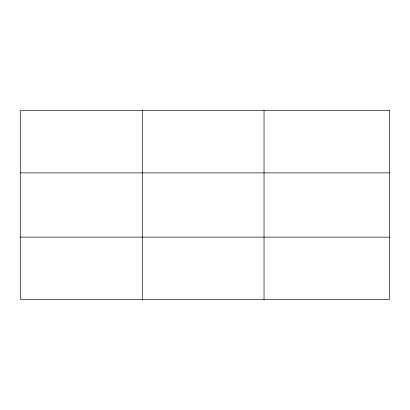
<?xml version="1.0" encoding="UTF-8"?>
<svg xmlns="http://www.w3.org/2000/svg" width="410" height="410" viewBox="0 0 410 410"><rect width="100%" height="100%" fill="white"/><g stroke="black" fill="none" stroke-linecap="round" stroke-linejoin="round"><path stroke-width="0.61" d="M142.27 110.505L142.27 299.495M264.04 110.505L264.04 299.495M20.5 172.871L389.5 172.871M20.5 237.129L389.5 237.129M389.5 110.505L389.5 299.495L20.5 299.495L20.5 110.505L389.5 110.505"/></g></svg>
